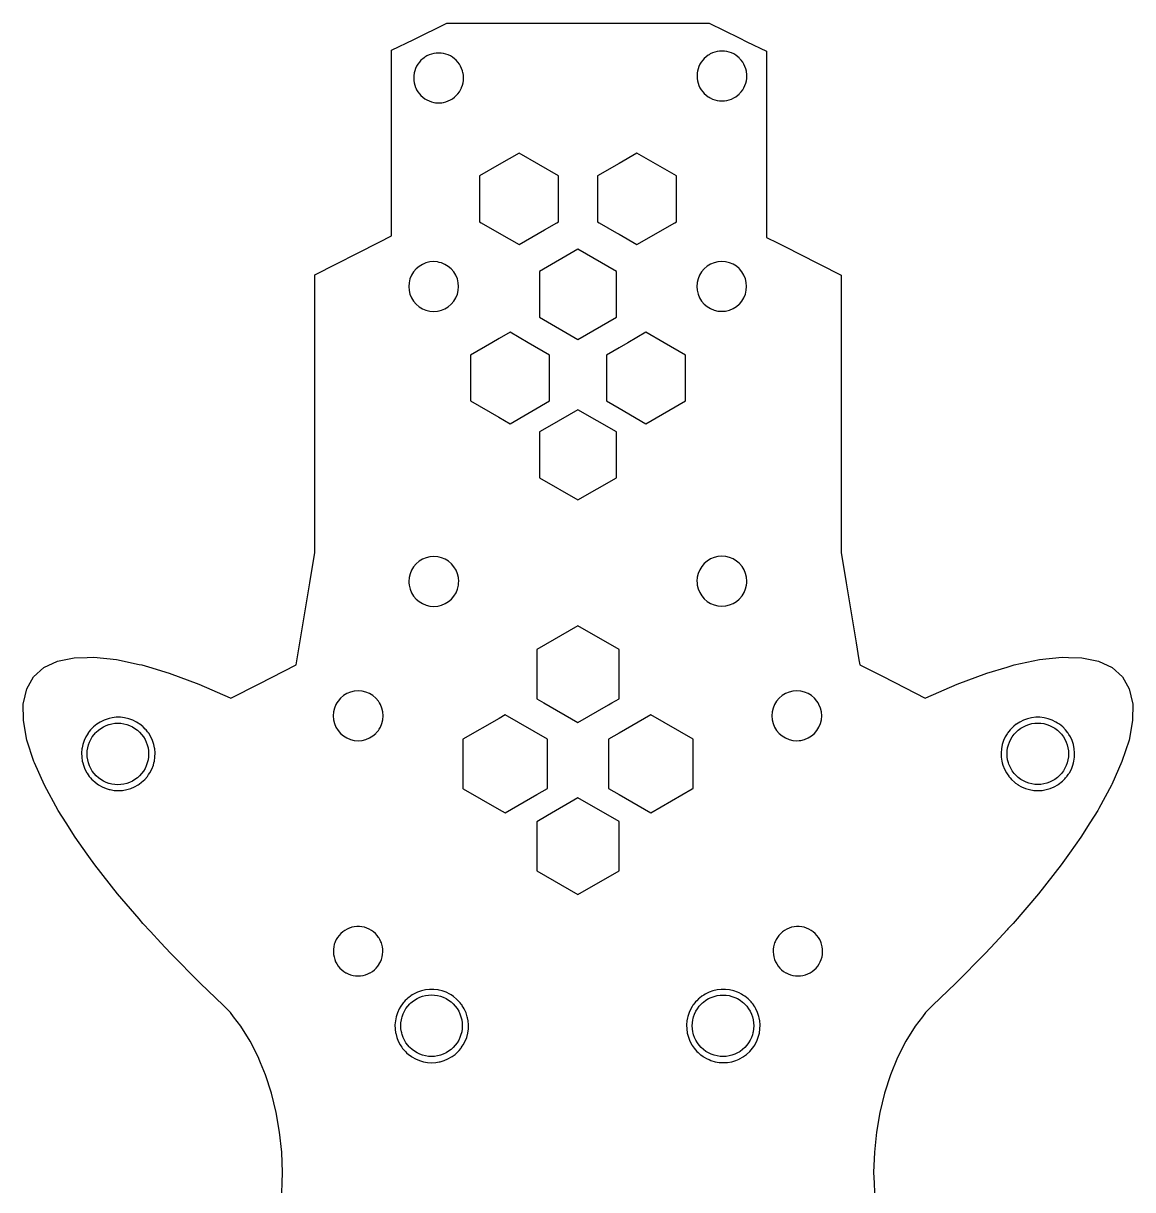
# Model space of a CAD drawing. Header units: millimetres. Extents: x 1 to 77, y 1 to 160.
# Drawn here: x 1 to 76.7, y 80.6 to 160.2 of the extents above; entities that cross this region are included whole.
import ezdxf

# ---------------------------------------------------------------- set-up
doc = ezdxf.new("R2010")
doc.units = ezdxf.units.MM

msp = doc.modelspace()

# ---------------------------------------------------------------- linework, layer by layer
msp.add_lwpolyline([(18.642, 80.414), (18.664, 81.075), (18.688, 81.796), (18.642, 83.18), (18.502, 84.548), (18.27, 85.892), (17.949, 87.195), (17.542, 88.447), (17.203, 89.268), (17.101, 89.513), (17.052, 89.635), (16.484, 90.746), (15.845, 91.772), (15.358, 92.41), (15.138, 92.702), (14.679, 93.197), (13.08, 94.707), (11.052, 96.753), (10.4, 97.459), (9.682, 98.236), (9.165, 98.794), (8.91, 99.094), (7.44, 100.809), (5.89, 102.778), (5.482, 103.35), (5.358, 103.525), (4.532, 104.684), (3.919, 105.651), (3.379, 106.506), (2.442, 108.228), (1.768, 109.747), (1.729, 109.834), (1.25, 111.307), (1.005, 112.634), (1, 113.803), (1.01, 113.844), (1.233, 114.8), (1.705, 115.619), (2.406, 116.247), (3.333, 116.684), (4.476, 116.921), (5.358, 116.946), (5.825, 116.958), (7.367, 116.794), (8.91, 116.469), (9.085, 116.432), (9.558, 116.291), (10.965, 115.874), (12.987, 115.124), (15.134, 114.192), (15.18, 114.169), (17.101, 115.15), (19.634, 116.443), (20.566, 122.035), (20.91, 124.109), (20.91, 143.065), (25.294, 145.276), (26.152, 145.71), (26.152, 158.382), (27.656, 159.118), (29.91, 160.219), (47.84, 160.219), (49.87, 159.227), (50.409, 158.963), (51.748, 158.309), (51.748, 145.609), (52.487, 145.237), (53.173, 144.891), (53.92, 144.514), (56.84, 143.04), (56.84, 124.109), (57.186, 122.035), (57.868, 117.939), (58.062, 116.772), (58.117, 116.443), (59.662, 115.655), (61.221, 114.858), (62.571, 114.169), (62.618, 114.192), (64.764, 115.124), (66.785, 115.874), (68.173, 116.286), (68.665, 116.432), (70.383, 116.794), (71.925, 116.958), (72.373, 116.946), (73.274, 116.921), (74.417, 116.684), (75.344, 116.247), (76.046, 115.619), (76.516, 114.8), (76.74, 113.844), (76.75, 113.803), (76.744, 112.634), (76.5, 111.307), (76.019, 109.834), (75.325, 108.266), (75.308, 108.228), (74.446, 106.644), (74.371, 106.506), (73.83, 105.651), (73.218, 104.684), (72.432, 103.581), (71.86, 102.778), (70.31, 100.809), (68.584, 98.794), (68.234, 98.414), (68.173, 98.349), (67.35, 97.459), (66.698, 96.753), (64.669, 94.707), (63.072, 93.197), (62.613, 92.702), (62.395, 92.415), (61.907, 91.772), (61.268, 90.746), (60.699, 89.635), (60.209, 88.447), (59.802, 87.195), (59.481, 85.892), (59.249, 84.548), (59.11, 83.18), (59.063, 81.796), (59.088, 81.075), (59.11, 80.414)])
msp.add_lwpolyline([(18.642, 80.414), (18.664, 81.075), (18.688, 81.796), (18.642, 83.18), (18.502, 84.548), (18.27, 85.892), (17.949, 87.195), (17.542, 88.447), (17.203, 89.268), (17.101, 89.513), (17.052, 89.635), (16.484, 90.746), (15.845, 91.772), (15.358, 92.41), (15.138, 92.702), (14.679, 93.197), (13.08, 94.707), (11.052, 96.753), (10.4, 97.459), (9.682, 98.236), (9.165, 98.794), (8.91, 99.094), (7.44, 100.809), (5.89, 102.778), (5.482, 103.35), (5.358, 103.525), (4.532, 104.684), (3.919, 105.651), (3.379, 106.506), (2.442, 108.228), (1.768, 109.747), (1.729, 109.834), (1.25, 111.307), (1.005, 112.634), (1, 113.803), (1.01, 113.844), (1.233, 114.8), (1.705, 115.619), (2.406, 116.247), (3.333, 116.684), (4.476, 116.921), (5.358, 116.946), (5.825, 116.958), (7.367, 116.794), (8.91, 116.469), (9.085, 116.432), (9.558, 116.291), (10.965, 115.874), (12.987, 115.124), (15.134, 114.192), (15.18, 114.169), (17.101, 115.15), (19.634, 116.443), (20.566, 122.035), (20.91, 124.109), (20.91, 143.065), (25.294, 145.276), (26.152, 145.71), (26.152, 158.382), (27.656, 159.118), (29.91, 160.219), (47.84, 160.219), (49.87, 159.227), (50.409, 158.963), (51.748, 158.309), (51.748, 145.609), (52.487, 145.237), (53.173, 144.891), (53.92, 144.514), (56.84, 143.04), (56.84, 124.109), (57.186, 122.035), (57.868, 117.939), (58.062, 116.772), (58.117, 116.443), (59.662, 115.655), (61.221, 114.858), (62.571, 114.169), (62.618, 114.192), (64.764, 115.124), (66.785, 115.874), (68.173, 116.286), (68.665, 116.432), (70.383, 116.794), (71.925, 116.958), (72.373, 116.946), (73.274, 116.921), (74.417, 116.684), (75.344, 116.247), (76.046, 115.619), (76.516, 114.8), (76.74, 113.844), (76.75, 113.803), (76.744, 112.634), (76.5, 111.307), (76.019, 109.834), (75.325, 108.266), (75.308, 108.228), (74.446, 106.644), (74.371, 106.506), (73.83, 105.651), (73.218, 104.684), (72.432, 103.581), (71.86, 102.778), (70.31, 100.809), (68.584, 98.794), (68.234, 98.414), (68.173, 98.349), (67.35, 97.459), (66.698, 96.753), (64.669, 94.707), (63.072, 93.197), (62.613, 92.702), (62.395, 92.415), (61.907, 91.772), (61.268, 90.746), (60.699, 89.635), (60.209, 88.447), (59.802, 87.195), (59.481, 85.892), (59.249, 84.548), (59.11, 83.18), (59.063, 81.796), (59.088, 81.075), (59.11, 80.414)])
for points in [[(29.524, 154.796), (29.571, 154.803), (29.69, 154.821), (29.852, 154.861), (30.01, 154.919), (30.161, 154.989), (30.304, 155.075), (30.438, 155.174), (30.562, 155.287), (30.674, 155.411), (30.774, 155.546), (30.86, 155.688), (30.926, 155.827), (30.931, 155.84), (30.986, 155.997), (31.028, 156.158), (31.053, 156.325), (31.061, 156.49), (31.053, 156.657), (31.028, 156.823), (31.021, 156.851), (30.986, 156.986), (30.931, 157.142), (30.86, 157.293), (30.774, 157.437), (30.674, 157.57), (30.562, 157.694), (30.438, 157.807), (30.304, 157.906), (30.161, 157.992), (30.01, 158.064), (29.852, 158.12), (29.69, 158.16), (29.524, 158.185), (29.389, 158.192), (29.358, 158.193), (29.191, 158.185), (29.026, 158.16), (28.864, 158.12), (28.707, 158.064), (28.556, 157.992), (28.412, 157.906), (28.365, 157.872), (28.277, 157.807), (28.153, 157.694), (28.042, 157.57), (27.943, 157.437), (27.857, 157.293), (27.785, 157.142), (27.729, 156.986), (27.694, 156.851), (27.688, 156.823), (27.664, 156.657), (27.656, 156.49), (27.664, 156.325), (27.688, 156.158), (27.729, 155.997), (27.785, 155.84), (27.791, 155.827), (27.857, 155.688), (27.943, 155.546), (28.042, 155.411), (28.153, 155.287), (28.277, 155.174), (28.412, 155.075), (28.556, 154.989), (28.707, 154.919), (28.864, 154.861), (29.026, 154.821), (29.144, 154.803), (29.191, 154.796), (29.358, 154.788)], [(29.524, 154.796), (29.571, 154.803), (29.69, 154.821), (29.852, 154.861), (30.01, 154.919), (30.161, 154.989), (30.304, 155.075), (30.438, 155.174), (30.562, 155.287), (30.674, 155.411), (30.774, 155.546), (30.86, 155.688), (30.926, 155.827), (30.931, 155.84), (30.986, 155.997), (31.028, 156.158), (31.053, 156.325), (31.061, 156.49), (31.053, 156.657), (31.028, 156.823), (31.021, 156.851), (30.986, 156.986), (30.931, 157.142), (30.86, 157.293), (30.774, 157.437), (30.674, 157.57), (30.562, 157.694), (30.438, 157.807), (30.304, 157.906), (30.161, 157.992), (30.01, 158.064), (29.852, 158.12), (29.69, 158.16), (29.524, 158.185), (29.389, 158.192), (29.358, 158.193), (29.191, 158.185), (29.026, 158.16), (28.864, 158.12), (28.707, 158.064), (28.556, 157.992), (28.412, 157.906), (28.365, 157.872), (28.277, 157.807), (28.153, 157.694), (28.042, 157.57), (27.943, 157.437), (27.857, 157.293), (27.785, 157.142), (27.729, 156.986), (27.694, 156.851), (27.688, 156.823), (27.664, 156.657), (27.656, 156.49), (27.664, 156.325), (27.688, 156.158), (27.729, 155.997), (27.785, 155.84), (27.791, 155.827), (27.857, 155.688), (27.943, 155.546), (28.042, 155.411), (28.153, 155.287), (28.277, 155.174), (28.412, 155.075), (28.556, 154.989), (28.707, 154.919), (28.864, 154.861), (29.026, 154.821), (29.144, 154.803), (29.191, 154.796), (29.358, 154.788)], [(50.399, 156.792), (50.391, 156.851), (50.376, 156.956), (50.334, 157.118), (50.278, 157.277), (50.207, 157.427), (50.121, 157.57), (50.021, 157.704), (49.908, 157.828), (49.87, 157.864), (49.784, 157.941), (49.651, 158.04), (49.507, 158.126), (49.357, 158.198), (49.199, 158.254), (49.037, 158.294), (48.872, 158.32), (48.706, 158.327), (48.539, 158.32), (48.373, 158.294), (48.211, 158.254), (48.053, 158.198), (47.903, 158.126), (47.822, 158.078), (47.759, 158.04), (47.625, 157.941), (47.501, 157.828), (47.389, 157.704), (47.29, 157.57), (47.203, 157.427), (47.132, 157.277), (47.076, 157.118), (47.035, 156.956), (47.02, 156.851), (47.011, 156.792), (47.003, 156.625), (47.011, 156.457), (47.035, 156.293), (47.076, 156.13), (47.132, 155.973), (47.203, 155.823), (47.29, 155.678), (47.389, 155.545), (47.501, 155.421), (47.625, 155.309), (47.759, 155.21), (47.822, 155.171), (47.903, 155.123), (48.053, 155.052), (48.211, 154.995), (48.373, 154.955), (48.539, 154.93), (48.706, 154.922), (48.872, 154.93), (49.037, 154.955), (49.199, 154.995), (49.357, 155.052), (49.507, 155.123), (49.651, 155.21), (49.784, 155.309), (49.87, 155.385), (49.908, 155.421), (50.021, 155.545), (50.121, 155.678), (50.207, 155.823), (50.278, 155.973), (50.334, 156.13), (50.376, 156.293), (50.399, 156.457), (50.409, 156.625)], [(50.399, 156.792), (50.391, 156.851), (50.376, 156.956), (50.334, 157.118), (50.278, 157.277), (50.207, 157.427), (50.121, 157.57), (50.021, 157.704), (49.908, 157.828), (49.87, 157.864), (49.784, 157.941), (49.651, 158.04), (49.507, 158.126), (49.357, 158.198), (49.199, 158.254), (49.037, 158.294), (48.872, 158.32), (48.706, 158.327), (48.539, 158.32), (48.373, 158.294), (48.211, 158.254), (48.053, 158.198), (47.903, 158.126), (47.822, 158.078), (47.759, 158.04), (47.625, 157.941), (47.501, 157.828), (47.389, 157.704), (47.29, 157.57), (47.203, 157.427), (47.132, 157.277), (47.076, 157.118), (47.035, 156.956), (47.02, 156.851), (47.011, 156.792), (47.003, 156.625), (47.011, 156.457), (47.035, 156.293), (47.076, 156.13), (47.132, 155.973), (47.203, 155.823), (47.29, 155.678), (47.389, 155.545), (47.501, 155.421), (47.625, 155.309), (47.759, 155.21), (47.822, 155.171), (47.903, 155.123), (48.053, 155.052), (48.211, 154.995), (48.373, 154.955), (48.539, 154.93), (48.706, 154.922), (48.872, 154.93), (49.037, 154.955), (49.199, 154.995), (49.357, 155.052), (49.507, 155.123), (49.651, 155.21), (49.784, 155.309), (49.87, 155.385), (49.908, 155.421), (50.021, 155.545), (50.121, 155.678), (50.207, 155.823), (50.278, 155.973), (50.334, 156.13), (50.376, 156.293), (50.399, 156.457), (50.409, 156.625)], [(34.847, 151.365), (33.486, 150.578), (32.143, 149.803), (32.143, 146.68), (32.263, 146.611), (33.486, 145.905), (34.847, 145.12), (36.591, 146.126), (37.431, 146.611), (37.551, 146.68), (37.551, 149.803)], [(34.847, 151.365), (33.486, 150.578), (32.143, 149.803), (32.143, 146.68), (32.263, 146.611), (33.486, 145.905), (34.847, 145.12), (36.591, 146.126), (37.431, 146.611), (37.551, 146.68), (37.551, 149.803)], [(42.902, 151.365), (41.678, 150.657), (40.199, 149.803), (40.199, 146.68), (40.319, 146.611), (41.503, 145.929), (41.678, 145.827), (42.902, 145.12), (45.488, 146.611), (45.607, 146.68), (45.607, 149.803)], [(42.902, 151.365), (41.678, 150.657), (40.199, 149.803), (40.199, 146.68), (40.319, 146.611), (41.503, 145.929), (41.678, 145.827), (42.902, 145.12), (45.488, 146.611), (45.607, 146.68), (45.607, 149.803)], [(36.248, 140.167), (38.874, 138.651), (41.503, 140.167), (41.503, 143.29), (38.874, 144.807), (36.248, 143.29)], [(36.248, 140.167), (38.874, 138.651), (41.503, 140.167), (41.503, 143.29), (38.874, 144.807), (36.248, 143.29)], [(29.544, 143.868), (29.389, 143.906), (29.285, 143.932), (29.019, 143.953), (28.753, 143.932), (28.492, 143.868), (28.247, 143.767), (28.02, 143.627), (27.816, 143.454), (27.643, 143.251), (27.504, 143.024), (27.402, 142.777), (27.339, 142.518), (27.339, 142.515), (27.318, 142.252), (27.339, 141.986), (27.402, 141.727), (27.504, 141.481), (27.643, 141.253), (27.816, 141.051), (28.02, 140.877), (28.247, 140.738), (28.492, 140.635), (28.753, 140.572), (29.019, 140.553), (29.285, 140.572), (29.389, 140.599), (29.544, 140.635), (29.79, 140.738), (30.018, 140.877), (30.22, 141.051), (30.394, 141.253), (30.535, 141.481), (30.636, 141.727), (30.698, 141.986), (30.719, 142.252), (30.698, 142.515), (30.698, 142.518), (30.636, 142.777), (30.535, 143.024), (30.394, 143.251), (30.22, 143.454), (30.018, 143.627), (29.79, 143.767)], [(29.544, 143.868), (29.389, 143.906), (29.285, 143.932), (29.019, 143.953), (28.753, 143.932), (28.492, 143.868), (28.247, 143.767), (28.02, 143.627), (27.816, 143.454), (27.643, 143.251), (27.504, 143.024), (27.402, 142.777), (27.339, 142.518), (27.339, 142.515), (27.318, 142.252), (27.339, 141.986), (27.402, 141.727), (27.504, 141.481), (27.643, 141.253), (27.816, 141.051), (28.02, 140.877), (28.247, 140.738), (28.492, 140.635), (28.753, 140.572), (29.019, 140.553), (29.285, 140.572), (29.389, 140.599), (29.544, 140.635), (29.79, 140.738), (30.018, 140.877), (30.22, 141.051), (30.394, 141.253), (30.535, 141.481), (30.636, 141.727), (30.698, 141.986), (30.719, 142.252), (30.698, 142.515), (30.698, 142.518), (30.636, 142.777), (30.535, 143.024), (30.394, 143.251), (30.22, 143.454), (30.018, 143.627), (29.79, 143.767)], [(50.368, 142.532), (50.307, 142.791), (50.205, 143.038), (50.065, 143.265), (49.892, 143.469), (49.87, 143.487), (49.691, 143.641), (49.462, 143.78), (49.217, 143.882), (48.956, 143.946), (48.69, 143.966), (48.424, 143.946), (48.165, 143.882), (47.919, 143.78), (47.691, 143.641), (47.489, 143.469), (47.315, 143.265), (47.174, 143.038), (47.073, 142.791), (47.011, 142.532), (47.009, 142.515), (46.99, 142.266), (47.011, 142), (47.073, 141.741), (47.174, 141.494), (47.315, 141.267), (47.489, 141.063), (47.691, 140.891), (47.919, 140.751), (48.165, 140.649), (48.424, 140.586), (48.69, 140.565), (48.956, 140.586), (49.217, 140.649), (49.462, 140.751), (49.691, 140.891), (49.87, 141.045), (49.892, 141.063), (50.065, 141.267), (50.205, 141.494), (50.307, 141.741), (50.368, 142), (50.389, 142.266)], [(50.368, 142.532), (50.307, 142.791), (50.205, 143.038), (50.065, 143.265), (49.892, 143.469), (49.87, 143.487), (49.691, 143.641), (49.462, 143.78), (49.217, 143.882), (48.956, 143.946), (48.69, 143.966), (48.424, 143.946), (48.165, 143.882), (47.919, 143.78), (47.691, 143.641), (47.489, 143.469), (47.315, 143.265), (47.174, 143.038), (47.073, 142.791), (47.011, 142.532), (47.009, 142.515), (46.99, 142.266), (47.011, 142), (47.073, 141.741), (47.174, 141.494), (47.315, 141.267), (47.489, 141.063), (47.691, 140.891), (47.919, 140.751), (48.165, 140.649), (48.424, 140.586), (48.69, 140.565), (48.956, 140.586), (49.217, 140.649), (49.462, 140.751), (49.691, 140.891), (49.87, 141.045), (49.892, 141.063), (50.065, 141.267), (50.205, 141.494), (50.307, 141.741), (50.368, 142), (50.389, 142.266)], [(36.94, 137.576), (35.479, 138.42), (34.235, 139.138), (33.486, 138.705), (32.99, 138.42), (31.53, 137.576), (31.53, 134.454), (33.464, 133.338), (34.235, 132.893), (36.94, 134.454)], [(36.94, 137.576), (35.479, 138.42), (34.235, 139.138), (33.486, 138.705), (32.99, 138.42), (31.53, 137.576), (31.53, 134.454), (33.464, 133.338), (34.235, 132.893), (36.94, 134.454)], [(46.22, 137.576), (44.759, 138.42), (43.515, 139.138), (42.271, 138.42), (41.678, 138.076), (40.811, 137.576), (40.811, 134.454), (41.678, 133.952), (43.515, 132.893), (46.22, 134.454)], [(46.22, 137.576), (44.759, 138.42), (43.515, 139.138), (42.271, 138.42), (41.678, 138.076), (40.811, 137.576), (40.811, 134.454), (41.678, 133.952), (43.515, 132.893), (46.22, 134.454)], [(41.503, 129.211), (41.503, 132.333), (38.874, 133.85), (36.94, 132.733), (36.248, 132.333), (36.248, 129.211), (38.874, 127.695)], [(41.503, 129.211), (41.503, 132.333), (38.874, 133.85), (36.94, 132.733), (36.248, 132.333), (36.248, 129.211), (38.874, 127.695)], [(29.556, 123.751), (29.389, 123.79), (29.296, 123.814), (29.03, 123.833), (28.764, 123.814), (28.503, 123.751), (28.257, 123.649), (28.029, 123.508), (27.825, 123.336), (27.653, 123.132), (27.513, 122.905), (27.411, 122.658), (27.348, 122.397), (27.327, 122.131), (27.335, 122.035), (27.348, 121.865), (27.411, 121.605), (27.513, 121.358), (27.653, 121.131), (27.825, 120.927), (28.029, 120.755), (28.257, 120.614), (28.503, 120.512), (28.764, 120.449), (29.03, 120.428), (29.296, 120.449), (29.389, 120.472), (29.556, 120.512), (29.803, 120.614), (30.032, 120.755), (30.234, 120.927), (30.406, 121.131), (30.547, 121.358), (30.649, 121.605), (30.711, 121.865), (30.725, 122.035), (30.732, 122.131), (30.711, 122.397), (30.649, 122.658), (30.547, 122.905), (30.406, 123.132), (30.234, 123.336), (30.032, 123.508), (29.803, 123.649)], [(29.556, 123.751), (29.389, 123.79), (29.296, 123.814), (29.03, 123.833), (28.764, 123.814), (28.503, 123.751), (28.257, 123.649), (28.029, 123.508), (27.825, 123.336), (27.653, 123.132), (27.513, 122.905), (27.411, 122.658), (27.348, 122.397), (27.327, 122.131), (27.335, 122.035), (27.348, 121.865), (27.411, 121.605), (27.513, 121.358), (27.653, 121.131), (27.825, 120.927), (28.029, 120.755), (28.257, 120.614), (28.503, 120.512), (28.764, 120.449), (29.03, 120.428), (29.296, 120.449), (29.389, 120.472), (29.556, 120.512), (29.803, 120.614), (30.032, 120.755), (30.234, 120.927), (30.406, 121.131), (30.547, 121.358), (30.649, 121.605), (30.711, 121.865), (30.725, 122.035), (30.732, 122.131), (30.711, 122.397), (30.649, 122.658), (30.547, 122.905), (30.406, 123.132), (30.234, 123.336), (30.032, 123.508), (29.803, 123.649)], [(50.38, 122.411), (50.318, 122.671), (50.214, 122.918), (50.076, 123.147), (49.902, 123.35), (49.87, 123.377), (49.699, 123.522), (49.471, 123.662), (49.225, 123.764), (48.965, 123.827), (48.698, 123.847), (48.432, 123.827), (48.172, 123.764), (47.925, 123.662), (47.698, 123.522), (47.495, 123.35), (47.32, 123.147), (47.183, 122.918), (47.079, 122.671), (47.017, 122.411), (46.997, 122.145), (47.005, 122.035), (47.017, 121.879), (47.079, 121.619), (47.183, 121.372), (47.32, 121.145), (47.495, 120.941), (47.698, 120.769), (47.925, 120.628), (48.172, 120.526), (48.432, 120.464), (48.698, 120.442), (48.965, 120.464), (49.225, 120.526), (49.471, 120.628), (49.699, 120.769), (49.87, 120.915), (49.902, 120.941), (50.076, 121.145), (50.214, 121.372), (50.318, 121.619), (50.38, 121.879), (50.392, 122.035), (50.4, 122.145)], [(50.38, 122.411), (50.318, 122.671), (50.214, 122.918), (50.076, 123.147), (49.902, 123.35), (49.87, 123.377), (49.699, 123.522), (49.471, 123.662), (49.225, 123.764), (48.965, 123.827), (48.698, 123.847), (48.432, 123.827), (48.172, 123.764), (47.925, 123.662), (47.698, 123.522), (47.495, 123.35), (47.32, 123.147), (47.183, 122.918), (47.079, 122.671), (47.017, 122.411), (46.997, 122.145), (47.005, 122.035), (47.017, 121.879), (47.079, 121.619), (47.183, 121.372), (47.32, 121.145), (47.495, 120.941), (47.698, 120.769), (47.925, 120.628), (48.172, 120.526), (48.432, 120.464), (48.698, 120.442), (48.965, 120.464), (49.225, 120.526), (49.471, 120.628), (49.699, 120.769), (49.87, 120.915), (49.902, 120.941), (50.076, 121.145), (50.214, 121.372), (50.318, 121.619), (50.38, 121.879), (50.392, 122.035), (50.4, 122.145)], [(41.693, 117.475), (41.678, 117.482), (38.874, 119.101), (36.056, 117.475), (36.056, 114.129), (36.552, 113.844), (38.874, 112.503), (40.951, 113.702), (41.196, 113.844), (41.678, 114.121), (41.693, 114.129)], [(41.693, 117.475), (41.678, 117.482), (38.874, 119.101), (36.056, 117.475), (36.056, 114.129), (36.552, 113.844), (38.874, 112.503), (40.951, 113.702), (41.196, 113.844), (41.678, 114.121), (41.693, 114.129)], [(25.382, 113.734), (25.315, 113.844), (25.294, 113.878), (25.243, 113.961), (25.069, 114.165), (24.865, 114.338), (24.638, 114.478), (24.393, 114.581), (24.132, 114.643), (23.865, 114.664), (23.599, 114.643), (23.338, 114.581), (23.093, 114.478), (22.864, 114.338), (22.662, 114.165), (22.488, 113.961), (22.417, 113.844), (22.349, 113.734), (22.246, 113.487), (22.184, 113.228), (22.163, 112.96), (22.184, 112.694), (22.246, 112.434), (22.349, 112.189), (22.488, 111.96), (22.662, 111.757), (22.864, 111.584), (23.093, 111.445), (23.338, 111.341), (23.599, 111.279), (23.865, 111.259), (24.132, 111.279), (24.393, 111.341), (24.638, 111.445), (24.865, 111.584), (25.069, 111.757), (25.101, 111.796), (25.243, 111.96), (25.294, 112.044), (25.382, 112.189), (25.485, 112.434), (25.548, 112.694), (25.568, 112.96), (25.548, 113.228), (25.485, 113.487)], [(25.382, 113.734), (25.315, 113.844), (25.294, 113.878), (25.243, 113.961), (25.069, 114.165), (24.865, 114.338), (24.638, 114.478), (24.393, 114.581), (24.132, 114.643), (23.865, 114.664), (23.599, 114.643), (23.338, 114.581), (23.093, 114.478), (22.864, 114.338), (22.662, 114.165), (22.488, 113.961), (22.417, 113.844), (22.349, 113.734), (22.246, 113.487), (22.184, 113.228), (22.163, 112.96), (22.184, 112.694), (22.246, 112.434), (22.349, 112.189), (22.488, 111.96), (22.662, 111.757), (22.864, 111.584), (23.093, 111.445), (23.338, 111.341), (23.599, 111.279), (23.865, 111.259), (24.132, 111.279), (24.393, 111.341), (24.638, 111.445), (24.865, 111.584), (25.069, 111.757), (25.101, 111.796), (25.243, 111.96), (25.294, 112.044), (25.382, 112.189), (25.485, 112.434), (25.548, 112.694), (25.568, 112.96), (25.548, 113.228), (25.485, 113.487)], [(53.287, 114.581), (53.041, 114.478), (52.813, 114.338), (52.609, 114.165), (52.437, 113.961), (52.364, 113.844), (52.297, 113.734), (52.194, 113.487), (52.132, 113.228), (52.111, 112.96), (52.132, 112.694), (52.194, 112.434), (52.297, 112.189), (52.437, 111.96), (52.609, 111.757), (52.813, 111.584), (53.041, 111.445), (53.287, 111.341), (53.548, 111.279), (53.814, 111.259), (53.966, 111.271), (54.08, 111.279), (54.34, 111.341), (54.587, 111.445), (54.816, 111.584), (55.018, 111.757), (55.19, 111.96), (55.331, 112.189), (55.433, 112.434), (55.496, 112.694), (55.516, 112.96), (55.496, 113.228), (55.433, 113.487), (55.331, 113.734), (55.263, 113.844), (55.19, 113.961), (55.018, 114.165), (54.816, 114.338), (54.587, 114.478), (54.34, 114.581), (54.08, 114.643), (53.814, 114.664), (53.548, 114.643)], [(53.287, 114.581), (53.041, 114.478), (52.813, 114.338), (52.609, 114.165), (52.437, 113.961), (52.364, 113.844), (52.297, 113.734), (52.194, 113.487), (52.132, 113.228), (52.111, 112.96), (52.132, 112.694), (52.194, 112.434), (52.297, 112.189), (52.437, 111.96), (52.609, 111.757), (52.813, 111.584), (53.041, 111.445), (53.287, 111.341), (53.548, 111.279), (53.814, 111.259), (53.966, 111.271), (54.08, 111.279), (54.34, 111.341), (54.587, 111.445), (54.816, 111.584), (55.018, 111.757), (55.19, 111.96), (55.331, 112.189), (55.433, 112.434), (55.496, 112.694), (55.516, 112.96), (55.496, 113.228), (55.433, 113.487), (55.331, 113.734), (55.263, 113.844), (55.19, 113.961), (55.018, 114.165), (54.816, 114.338), (54.587, 114.478), (54.34, 114.581), (54.08, 114.643), (53.814, 114.664), (53.548, 114.643)], [(5.005, 110.713), (4.98, 110.429), (4.988, 110.143), (5.028, 109.86), (5.059, 109.747), (5.101, 109.583), (5.206, 109.317), (5.34, 109.065), (5.358, 109.039), (5.503, 108.828), (5.593, 108.723), (5.69, 108.613), (5.745, 108.562), (5.901, 108.42), (5.928, 108.401), (6.127, 108.256), (6.134, 108.252), (6.383, 108.11), (6.648, 108), (6.863, 107.936), (6.922, 107.92), (7.204, 107.87), (7.49, 107.855), (7.778, 107.87), (8.059, 107.92), (8.334, 108), (8.598, 108.11), (8.848, 108.252), (8.855, 108.256), (8.91, 108.296), (9.08, 108.42), (9.291, 108.613), (9.48, 108.828), (9.558, 108.943), (9.641, 109.065), (9.774, 109.317), (9.879, 109.583), (9.922, 109.747), (9.952, 109.86), (9.992, 110.143), (10, 110.429), (9.976, 110.713), (9.965, 110.771), (9.919, 110.993), (9.83, 111.264), (9.711, 111.525), (9.564, 111.77), (9.558, 111.775), (9.543, 111.796), (9.485, 111.87), (9.389, 111.996), (9.328, 112.057), (9.187, 112.2), (9.152, 112.23), (8.966, 112.382), (8.954, 112.389), (8.91, 112.418), (8.848, 112.456), (8.724, 112.536), (8.468, 112.661), (8.198, 112.758), (7.92, 112.823), (7.634, 112.856), (7.346, 112.856), (7.062, 112.823), (6.863, 112.776), (6.783, 112.758), (6.513, 112.661), (6.256, 112.536), (6.132, 112.456), (6.015, 112.382), (5.793, 112.2), (5.665, 112.069), (5.593, 111.996), (5.505, 111.882), (5.438, 111.796), (5.418, 111.77), (5.358, 111.671), (5.27, 111.525), (5.151, 111.264), (5.062, 110.993), (5.017, 110.771)], [(5.005, 110.713), (4.98, 110.429), (4.988, 110.143), (5.028, 109.86), (5.059, 109.747), (5.101, 109.583), (5.206, 109.317), (5.34, 109.065), (5.358, 109.039), (5.503, 108.828), (5.593, 108.723), (5.69, 108.613), (5.745, 108.562), (5.901, 108.42), (5.928, 108.401), (6.127, 108.256), (6.134, 108.252), (6.383, 108.11), (6.648, 108), (6.863, 107.936), (6.922, 107.92), (7.204, 107.87), (7.49, 107.855), (7.778, 107.87), (8.059, 107.92), (8.334, 108), (8.598, 108.11), (8.848, 108.252), (8.855, 108.256), (8.91, 108.296), (9.08, 108.42), (9.291, 108.613), (9.48, 108.828), (9.558, 108.943), (9.641, 109.065), (9.774, 109.317), (9.879, 109.583), (9.922, 109.747), (9.952, 109.86), (9.992, 110.143), (10, 110.429), (9.976, 110.713), (9.965, 110.771), (9.919, 110.993), (9.83, 111.264), (9.711, 111.525), (9.564, 111.77), (9.558, 111.775), (9.543, 111.796), (9.485, 111.87), (9.389, 111.996), (9.328, 112.057), (9.187, 112.2), (9.152, 112.23), (8.966, 112.382), (8.954, 112.389), (8.91, 112.418), (8.848, 112.456), (8.724, 112.536), (8.468, 112.661), (8.198, 112.758), (7.92, 112.823), (7.634, 112.856), (7.346, 112.856), (7.062, 112.823), (6.863, 112.776), (6.783, 112.758), (6.513, 112.661), (6.256, 112.536), (6.132, 112.456), (6.015, 112.382), (5.793, 112.2), (5.665, 112.069), (5.593, 111.996), (5.505, 111.882), (5.438, 111.796), (5.418, 111.77), (5.358, 111.671), (5.27, 111.525), (5.151, 111.264), (5.062, 110.993), (5.017, 110.771)], [(9.548, 110.563), (9.558, 110.356), (9.548, 110.151), (9.518, 109.947), (9.468, 109.747), (9.398, 109.553), (9.31, 109.367), (9.204, 109.189), (9.081, 109.025), (8.943, 108.872), (8.91, 108.842), (8.791, 108.734), (8.625, 108.61), (8.447, 108.504), (8.261, 108.416), (8.068, 108.347), (7.869, 108.296), (7.665, 108.267), (7.458, 108.256), (7.253, 108.267), (7.049, 108.296), (6.863, 108.343), (6.849, 108.347), (6.655, 108.416), (6.468, 108.504), (6.291, 108.61), (6.125, 108.734), (5.972, 108.872), (5.835, 109.025), (5.712, 109.189), (5.606, 109.367), (5.518, 109.553), (5.449, 109.747), (5.399, 109.947), (5.367, 110.151), (5.358, 110.356), (5.367, 110.563), (5.399, 110.767), (5.449, 110.967), (5.518, 111.161), (5.606, 111.347), (5.712, 111.523), (5.835, 111.689), (5.931, 111.796), (5.972, 111.842), (6.125, 111.979), (6.291, 112.102), (6.468, 112.208), (6.655, 112.296), (6.849, 112.367), (6.863, 112.369), (7.049, 112.416), (7.253, 112.447), (7.458, 112.456), (7.665, 112.447), (7.869, 112.416), (8.068, 112.367), (8.261, 112.296), (8.447, 112.208), (8.625, 112.102), (8.791, 111.979), (8.91, 111.87), (8.943, 111.842), (9.081, 111.689), (9.204, 111.523), (9.31, 111.347), (9.398, 111.161), (9.468, 110.967), (9.518, 110.767)], [(9.548, 110.563), (9.558, 110.356), (9.548, 110.151), (9.518, 109.947), (9.468, 109.747), (9.398, 109.553), (9.31, 109.367), (9.204, 109.189), (9.081, 109.025), (8.943, 108.872), (8.91, 108.842), (8.791, 108.734), (8.625, 108.61), (8.447, 108.504), (8.261, 108.416), (8.068, 108.347), (7.869, 108.296), (7.665, 108.267), (7.458, 108.256), (7.253, 108.267), (7.049, 108.296), (6.863, 108.343), (6.849, 108.347), (6.655, 108.416), (6.468, 108.504), (6.291, 108.61), (6.125, 108.734), (5.972, 108.872), (5.835, 109.025), (5.712, 109.189), (5.606, 109.367), (5.518, 109.553), (5.449, 109.747), (5.399, 109.947), (5.367, 110.151), (5.358, 110.356), (5.367, 110.563), (5.399, 110.767), (5.449, 110.967), (5.518, 111.161), (5.606, 111.347), (5.712, 111.523), (5.835, 111.689), (5.931, 111.796), (5.972, 111.842), (6.125, 111.979), (6.291, 112.102), (6.468, 112.208), (6.655, 112.296), (6.849, 112.367), (6.863, 112.369), (7.049, 112.416), (7.253, 112.447), (7.458, 112.456), (7.665, 112.447), (7.869, 112.416), (8.068, 112.367), (8.261, 112.296), (8.447, 112.208), (8.625, 112.102), (8.791, 111.979), (8.91, 111.87), (8.943, 111.842), (9.081, 111.689), (9.204, 111.523), (9.31, 111.347), (9.398, 111.161), (9.468, 110.967), (9.518, 110.767)], [(33.486, 112.786), (31.003, 111.354), (31.003, 108.008), (31.04, 107.986), (33.486, 106.574), (33.901, 106.335), (36.056, 107.579), (36.799, 108.008), (36.799, 111.354), (33.901, 113.025)], [(33.486, 112.786), (31.003, 111.354), (31.003, 108.008), (31.04, 107.986), (33.486, 106.574), (33.901, 106.335), (36.056, 107.579), (36.799, 108.008), (36.799, 111.354), (33.901, 113.025)], [(46.747, 108.256), (46.747, 111.354), (43.849, 113.025), (41.678, 111.773), (40.951, 111.354), (40.951, 108.008), (41.678, 107.588), (43.849, 106.335), (46.678, 107.968), (46.743, 108.005), (46.747, 108.008)], [(46.747, 108.256), (46.747, 111.354), (43.849, 113.025), (41.678, 111.773), (40.951, 111.354), (40.951, 108.008), (41.678, 107.588), (43.849, 106.335), (46.678, 107.968), (46.743, 108.005), (46.747, 108.008)], [(67.888, 109.584), (67.992, 109.319), (68.126, 109.065), (68.173, 108.997), (68.289, 108.829), (68.302, 108.813), (68.38, 108.723), (68.475, 108.613), (68.687, 108.42), (68.757, 108.369), (68.901, 108.266), (68.918, 108.252), (69.168, 108.111), (69.432, 108.001), (69.708, 107.921), (69.99, 107.871), (70.276, 107.855), (70.35, 107.859), (70.563, 107.871), (70.845, 107.921), (71.121, 108.001), (71.384, 108.111), (71.635, 108.252), (71.652, 108.266), (71.752, 108.337), (71.866, 108.42), (71.953, 108.5), (72.077, 108.613), (72.124, 108.667), (72.173, 108.723), (72.265, 108.829), (72.282, 108.854), (72.373, 108.987), (72.398, 109.023), (72.427, 109.065), (72.561, 109.319), (72.664, 109.584), (72.707, 109.747), (72.737, 109.86), (72.778, 110.144), (72.786, 110.429), (72.762, 110.713), (72.705, 110.994), (72.616, 111.265), (72.497, 111.526), (72.398, 111.69), (72.373, 111.731), (72.348, 111.77), (72.329, 111.796), (72.173, 111.996), (71.974, 112.201), (71.752, 112.382), (71.622, 112.466), (71.511, 112.536), (71.254, 112.663), (70.984, 112.758), (70.704, 112.824), (70.42, 112.856), (70.132, 112.856), (69.848, 112.824), (69.569, 112.758), (69.299, 112.663), (69.041, 112.536), (68.93, 112.466), (68.819, 112.396), (68.8, 112.382), (68.631, 112.244), (68.578, 112.201), (68.451, 112.07), (68.38, 111.996), (68.287, 111.879), (68.276, 111.865), (68.223, 111.796), (68.203, 111.77), (68.173, 111.72), (68.054, 111.526), (67.936, 111.265), (67.848, 110.994), (67.791, 110.713), (67.766, 110.429), (67.775, 110.144), (67.814, 109.86), (67.845, 109.747)], [(67.888, 109.584), (67.992, 109.319), (68.126, 109.065), (68.173, 108.997), (68.289, 108.829), (68.302, 108.813), (68.38, 108.723), (68.475, 108.613), (68.687, 108.42), (68.757, 108.369), (68.901, 108.266), (68.918, 108.252), (69.168, 108.111), (69.432, 108.001), (69.708, 107.921), (69.99, 107.871), (70.276, 107.855), (70.35, 107.859), (70.563, 107.871), (70.845, 107.921), (71.121, 108.001), (71.384, 108.111), (71.635, 108.252), (71.652, 108.266), (71.752, 108.337), (71.866, 108.42), (71.953, 108.5), (72.077, 108.613), (72.124, 108.667), (72.173, 108.723), (72.265, 108.829), (72.282, 108.854), (72.373, 108.987), (72.398, 109.023), (72.427, 109.065), (72.561, 109.319), (72.664, 109.584), (72.707, 109.747), (72.737, 109.86), (72.778, 110.144), (72.786, 110.429), (72.762, 110.713), (72.705, 110.994), (72.616, 111.265), (72.497, 111.526), (72.398, 111.69), (72.373, 111.731), (72.348, 111.77), (72.329, 111.796), (72.173, 111.996), (71.974, 112.201), (71.752, 112.382), (71.622, 112.466), (71.511, 112.536), (71.254, 112.663), (70.984, 112.758), (70.704, 112.824), (70.42, 112.856), (70.132, 112.856), (69.848, 112.824), (69.569, 112.758), (69.299, 112.663), (69.041, 112.536), (68.93, 112.466), (68.819, 112.396), (68.8, 112.382), (68.631, 112.244), (68.578, 112.201), (68.451, 112.07), (68.38, 111.996), (68.287, 111.879), (68.276, 111.865), (68.223, 111.796), (68.203, 111.77), (68.173, 111.72), (68.054, 111.526), (67.936, 111.265), (67.848, 110.994), (67.791, 110.713), (67.766, 110.429), (67.775, 110.144), (67.814, 109.86), (67.845, 109.747)], [(71.759, 111.85), (71.808, 111.796), (71.896, 111.697), (72.019, 111.533), (72.125, 111.355), (72.213, 111.169), (72.284, 110.975), (72.333, 110.775), (72.364, 110.571), (72.373, 110.366), (72.364, 110.159), (72.333, 109.957), (72.284, 109.757), (72.28, 109.747), (72.213, 109.562), (72.125, 109.375), (72.019, 109.2), (71.896, 109.033), (71.759, 108.88), (71.606, 108.742), (71.44, 108.62), (71.262, 108.514), (71.077, 108.425), (70.884, 108.356), (70.682, 108.307), (70.478, 108.275), (70.35, 108.27), (70.273, 108.266), (70.066, 108.275), (69.862, 108.307), (69.664, 108.356), (69.47, 108.425), (69.284, 108.514), (69.106, 108.62), (68.94, 108.742), (68.788, 108.88), (68.65, 109.033), (68.527, 109.2), (68.421, 109.375), (68.333, 109.562), (68.302, 109.649), (68.267, 109.747), (68.264, 109.757), (68.213, 109.957), (68.182, 110.159), (68.173, 110.366), (68.182, 110.571), (68.213, 110.775), (68.264, 110.975), (68.333, 111.169), (68.421, 111.355), (68.527, 111.533), (68.65, 111.697), (68.738, 111.796), (68.788, 111.85), (68.94, 111.989), (69.106, 112.112), (69.284, 112.218), (69.47, 112.306), (69.664, 112.375), (69.862, 112.426), (70.066, 112.455), (70.273, 112.466), (70.35, 112.462), (70.478, 112.455), (70.682, 112.426), (70.884, 112.375), (71.077, 112.306), (71.262, 112.218), (71.44, 112.112), (71.606, 111.989)], [(71.759, 111.85), (71.808, 111.796), (71.896, 111.697), (72.019, 111.533), (72.125, 111.355), (72.213, 111.169), (72.284, 110.975), (72.333, 110.775), (72.364, 110.571), (72.373, 110.366), (72.364, 110.159), (72.333, 109.957), (72.284, 109.757), (72.28, 109.747), (72.213, 109.562), (72.125, 109.375), (72.019, 109.2), (71.896, 109.033), (71.759, 108.88), (71.606, 108.742), (71.44, 108.62), (71.262, 108.514), (71.077, 108.425), (70.884, 108.356), (70.682, 108.307), (70.478, 108.275), (70.35, 108.27), (70.273, 108.266), (70.066, 108.275), (69.862, 108.307), (69.664, 108.356), (69.47, 108.425), (69.284, 108.514), (69.106, 108.62), (68.94, 108.742), (68.788, 108.88), (68.65, 109.033), (68.527, 109.2), (68.421, 109.375), (68.333, 109.562), (68.302, 109.649), (68.267, 109.747), (68.264, 109.757), (68.213, 109.957), (68.182, 110.159), (68.173, 110.366), (68.182, 110.571), (68.213, 110.775), (68.264, 110.975), (68.333, 111.169), (68.421, 111.355), (68.527, 111.533), (68.65, 111.697), (68.738, 111.796), (68.788, 111.85), (68.94, 111.989), (69.106, 112.112), (69.284, 112.218), (69.47, 112.306), (69.664, 112.375), (69.862, 112.426), (70.066, 112.455), (70.273, 112.466), (70.35, 112.462), (70.478, 112.455), (70.682, 112.426), (70.884, 112.375), (71.077, 112.306), (71.262, 112.218), (71.44, 112.112), (71.606, 111.989)], [(41.693, 105.734), (41.678, 105.742), (38.874, 107.361), (36.799, 106.163), (36.056, 105.734), (36.056, 102.389), (38.874, 100.764), (41.678, 102.381), (41.693, 102.389)], [(41.693, 105.734), (41.678, 105.742), (38.874, 107.361), (36.799, 106.163), (36.056, 105.734), (36.056, 102.389), (38.874, 100.764), (41.678, 102.381), (41.693, 102.389)], [(25.349, 97.686), (25.294, 97.777), (25.259, 97.835), (25.155, 97.974), (25.038, 98.103), (24.907, 98.217), (24.765, 98.317), (24.615, 98.403), (24.455, 98.472), (24.289, 98.526), (24.118, 98.561), (23.946, 98.579), (23.773, 98.579), (23.599, 98.561), (23.429, 98.526), (23.263, 98.472), (23.246, 98.465), (23.104, 98.403), (22.953, 98.317), (22.811, 98.217), (22.68, 98.103), (22.563, 97.974), (22.458, 97.835), (22.368, 97.686), (22.295, 97.529), (22.27, 97.459), (22.237, 97.364), (22.197, 97.196), (22.175, 97.023), (22.171, 96.85), (22.184, 96.676), (22.215, 96.506), (22.264, 96.339), (22.328, 96.177), (22.411, 96.023), (22.507, 95.88), (22.621, 95.746), (22.745, 95.625), (22.88, 95.516), (23.027, 95.423), (23.05, 95.411), (23.183, 95.345), (23.345, 95.285), (23.513, 95.24), (23.684, 95.213), (23.859, 95.205), (24.032, 95.213), (24.204, 95.24), (24.372, 95.285), (24.535, 95.345), (24.666, 95.411), (24.69, 95.423), (24.836, 95.516), (24.973, 95.625), (25.098, 95.746), (25.208, 95.88), (25.294, 96.005), (25.306, 96.023), (25.388, 96.177), (25.452, 96.339), (25.502, 96.506), (25.534, 96.676), (25.546, 96.85), (25.542, 97.023), (25.52, 97.196), (25.48, 97.364), (25.447, 97.459), (25.423, 97.529)], [(25.349, 97.686), (25.294, 97.777), (25.259, 97.835), (25.155, 97.974), (25.038, 98.103), (24.907, 98.217), (24.765, 98.317), (24.615, 98.403), (24.455, 98.472), (24.289, 98.526), (24.118, 98.561), (23.946, 98.579), (23.773, 98.579), (23.599, 98.561), (23.429, 98.526), (23.263, 98.472), (23.246, 98.465), (23.104, 98.403), (22.953, 98.317), (22.811, 98.217), (22.68, 98.103), (22.563, 97.974), (22.458, 97.835), (22.368, 97.686), (22.295, 97.529), (22.27, 97.459), (22.237, 97.364), (22.197, 97.196), (22.175, 97.023), (22.171, 96.85), (22.184, 96.676), (22.215, 96.506), (22.264, 96.339), (22.328, 96.177), (22.411, 96.023), (22.507, 95.88), (22.621, 95.746), (22.745, 95.625), (22.88, 95.516), (23.027, 95.423), (23.05, 95.411), (23.183, 95.345), (23.345, 95.285), (23.513, 95.24), (23.684, 95.213), (23.859, 95.205), (24.032, 95.213), (24.204, 95.24), (24.372, 95.285), (24.535, 95.345), (24.666, 95.411), (24.69, 95.423), (24.836, 95.516), (24.973, 95.625), (25.098, 95.746), (25.208, 95.88), (25.294, 96.005), (25.306, 96.023), (25.388, 96.177), (25.452, 96.339), (25.502, 96.506), (25.534, 96.676), (25.546, 96.85), (25.542, 97.023), (25.52, 97.196), (25.48, 97.364), (25.447, 97.459), (25.423, 97.529)], [(55.383, 97.686), (55.292, 97.835), (55.189, 97.974), (55.07, 98.103), (54.939, 98.217), (54.798, 98.317), (54.647, 98.403), (54.488, 98.472), (54.322, 98.526), (54.151, 98.561), (53.979, 98.579), (53.806, 98.579), (53.632, 98.561), (53.462, 98.526), (53.297, 98.472), (53.137, 98.403), (52.985, 98.317), (52.844, 98.217), (52.714, 98.103), (52.596, 97.974), (52.491, 97.835), (52.403, 97.686), (52.328, 97.529), (52.303, 97.459), (52.27, 97.364), (52.231, 97.196), (52.208, 97.023), (52.204, 96.85), (52.218, 96.676), (52.248, 96.506), (52.298, 96.339), (52.363, 96.177), (52.445, 96.023), (52.542, 95.88), (52.653, 95.746), (52.777, 95.625), (52.914, 95.516), (53.061, 95.423), (53.085, 95.411), (53.216, 95.345), (53.38, 95.285), (53.547, 95.24), (53.718, 95.213), (53.892, 95.205), (53.966, 95.209), (54.066, 95.213), (54.238, 95.24), (54.407, 95.285), (54.568, 95.345), (54.725, 95.423), (54.871, 95.516), (55.007, 95.625), (55.131, 95.746), (55.243, 95.88), (55.341, 96.023), (55.421, 96.177), (55.487, 96.339), (55.536, 96.506), (55.567, 96.676), (55.581, 96.85), (55.576, 97.023), (55.553, 97.196), (55.513, 97.364), (55.48, 97.459), (55.456, 97.529)], [(55.383, 97.686), (55.292, 97.835), (55.189, 97.974), (55.07, 98.103), (54.939, 98.217), (54.798, 98.317), (54.647, 98.403), (54.488, 98.472), (54.322, 98.526), (54.151, 98.561), (53.979, 98.579), (53.806, 98.579), (53.632, 98.561), (53.462, 98.526), (53.297, 98.472), (53.137, 98.403), (52.985, 98.317), (52.844, 98.217), (52.714, 98.103), (52.596, 97.974), (52.491, 97.835), (52.403, 97.686), (52.328, 97.529), (52.303, 97.459), (52.27, 97.364), (52.231, 97.196), (52.208, 97.023), (52.204, 96.85), (52.218, 96.676), (52.248, 96.506), (52.298, 96.339), (52.363, 96.177), (52.445, 96.023), (52.542, 95.88), (52.653, 95.746), (52.777, 95.625), (52.914, 95.516), (53.061, 95.423), (53.085, 95.411), (53.216, 95.345), (53.38, 95.285), (53.547, 95.24), (53.718, 95.213), (53.892, 95.205), (53.966, 95.209), (54.066, 95.213), (54.238, 95.24), (54.407, 95.285), (54.568, 95.345), (54.725, 95.423), (54.871, 95.516), (55.007, 95.625), (55.131, 95.746), (55.243, 95.88), (55.341, 96.023), (55.421, 96.177), (55.487, 96.339), (55.536, 96.506), (55.567, 96.676), (55.581, 96.85), (55.576, 97.023), (55.553, 97.196), (55.513, 97.364), (55.48, 97.459), (55.456, 97.529)], [(26.427, 91.291), (26.501, 91.014), (26.604, 90.748), (26.738, 90.496), (26.775, 90.442), (26.84, 90.348), (26.901, 90.259), (27.087, 90.044), (27.175, 89.962), (27.299, 89.851), (27.342, 89.819), (27.496, 89.707), (27.531, 89.683), (27.78, 89.541), (28.044, 89.431), (28.319, 89.349), (28.602, 89.301), (28.888, 89.285), (29.174, 89.301), (29.389, 89.338), (29.457, 89.349), (29.732, 89.431), (29.996, 89.541), (30.247, 89.683), (30.281, 89.707), (30.478, 89.851), (30.689, 90.044), (30.759, 90.124), (30.876, 90.259), (30.898, 90.292), (30.908, 90.305), (30.976, 90.403), (31.038, 90.496), (31.04, 90.498), (31.173, 90.748), (31.276, 91.014), (31.349, 91.291), (31.353, 91.316), (31.39, 91.573), (31.399, 91.859), (31.374, 92.144), (31.334, 92.34), (31.317, 92.423), (31.228, 92.695), (31.109, 92.956), (31.04, 93.068), (30.976, 93.176), (30.96, 93.2), (30.896, 93.284), (30.835, 93.363), (30.785, 93.427), (30.586, 93.631), (30.364, 93.811), (30.215, 93.908), (30.123, 93.967), (29.866, 94.093), (29.596, 94.189), (29.389, 94.236), (29.316, 94.254), (29.031, 94.286), (28.744, 94.286), (28.461, 94.254), (28.181, 94.189), (27.911, 94.093), (27.653, 93.967), (27.561, 93.908), (27.455, 93.839), (27.412, 93.811), (27.342, 93.755), (27.263, 93.69), (27.19, 93.631), (27.084, 93.522), (26.992, 93.427), (26.942, 93.363), (26.84, 93.231), (26.815, 93.2), (26.775, 93.133), (26.668, 92.956), (26.548, 92.695), (26.461, 92.423), (26.403, 92.144), (26.378, 91.859), (26.387, 91.573), (26.424, 91.316)], [(26.427, 91.291), (26.501, 91.014), (26.604, 90.748), (26.738, 90.496), (26.775, 90.442), (26.84, 90.348), (26.901, 90.259), (27.087, 90.044), (27.175, 89.962), (27.299, 89.851), (27.342, 89.819), (27.496, 89.707), (27.531, 89.683), (27.78, 89.541), (28.044, 89.431), (28.319, 89.349), (28.602, 89.301), (28.888, 89.285), (29.174, 89.301), (29.389, 89.338), (29.457, 89.349), (29.732, 89.431), (29.996, 89.541), (30.247, 89.683), (30.281, 89.707), (30.478, 89.851), (30.689, 90.044), (30.759, 90.124), (30.876, 90.259), (30.898, 90.292), (30.908, 90.305), (30.976, 90.403), (31.038, 90.496), (31.04, 90.498), (31.173, 90.748), (31.276, 91.014), (31.349, 91.291), (31.353, 91.316), (31.39, 91.573), (31.399, 91.859), (31.374, 92.144), (31.334, 92.34), (31.317, 92.423), (31.228, 92.695), (31.109, 92.956), (31.04, 93.068), (30.976, 93.176), (30.96, 93.2), (30.896, 93.284), (30.835, 93.363), (30.785, 93.427), (30.586, 93.631), (30.364, 93.811), (30.215, 93.908), (30.123, 93.967), (29.866, 94.093), (29.596, 94.189), (29.389, 94.236), (29.316, 94.254), (29.031, 94.286), (28.744, 94.286), (28.461, 94.254), (28.181, 94.189), (27.911, 94.093), (27.653, 93.967), (27.561, 93.908), (27.455, 93.839), (27.412, 93.811), (27.342, 93.755), (27.263, 93.69), (27.19, 93.631), (27.084, 93.522), (26.992, 93.427), (26.942, 93.363), (26.84, 93.231), (26.815, 93.2), (26.775, 93.133), (26.668, 92.956), (26.548, 92.695), (26.461, 92.423), (26.403, 92.144), (26.378, 91.859), (26.387, 91.573), (26.424, 91.316)], [(46.313, 92.149), (46.29, 91.864), (46.296, 91.579), (46.335, 91.316), (46.338, 91.296), (46.411, 91.019), (46.515, 90.753), (46.648, 90.5), (46.678, 90.457), (46.743, 90.362), (46.81, 90.266), (46.998, 90.049), (47.071, 89.983), (47.209, 89.855), (47.265, 89.815), (47.418, 89.703), (47.441, 89.687), (47.691, 89.548), (47.822, 89.493), (47.954, 89.436), (48.23, 89.355), (48.512, 89.306), (48.799, 89.29), (49.084, 89.306), (49.368, 89.355), (49.643, 89.436), (49.87, 89.532), (49.907, 89.548), (50.157, 89.687), (50.178, 89.703), (50.388, 89.855), (50.6, 90.049), (50.788, 90.266), (50.879, 90.398), (50.943, 90.492), (50.949, 90.5), (51.082, 90.753), (51.187, 91.019), (51.26, 91.296), (51.263, 91.316), (51.302, 91.579), (51.308, 91.864), (51.284, 92.149), (51.245, 92.34), (51.227, 92.429), (51.139, 92.702), (51.02, 92.961), (50.943, 93.088), (50.879, 93.195), (50.872, 93.205), (50.806, 93.292), (50.749, 93.363), (50.697, 93.431), (50.497, 93.636), (50.275, 93.817), (50.141, 93.904), (50.034, 93.973), (49.87, 94.052), (49.776, 94.098), (49.506, 94.194), (49.228, 94.259), (48.942, 94.291), (48.654, 94.291), (48.37, 94.259), (48.091, 94.194), (47.822, 94.099), (47.821, 94.098), (47.564, 93.973), (47.457, 93.904), (47.337, 93.827), (47.324, 93.817), (47.161, 93.685), (47.102, 93.636), (46.984, 93.516), (46.901, 93.431), (46.848, 93.363), (46.743, 93.227), (46.727, 93.205), (46.678, 93.126), (46.578, 92.961), (46.459, 92.702), (46.369, 92.429), (46.352, 92.34)], [(46.313, 92.149), (46.29, 91.864), (46.296, 91.579), (46.335, 91.316), (46.338, 91.296), (46.411, 91.019), (46.515, 90.753), (46.648, 90.5), (46.678, 90.457), (46.743, 90.362), (46.81, 90.266), (46.998, 90.049), (47.071, 89.983), (47.209, 89.855), (47.265, 89.815), (47.418, 89.703), (47.441, 89.687), (47.691, 89.548), (47.822, 89.493), (47.954, 89.436), (48.23, 89.355), (48.512, 89.306), (48.799, 89.29), (49.084, 89.306), (49.368, 89.355), (49.643, 89.436), (49.87, 89.532), (49.907, 89.548), (50.157, 89.687), (50.178, 89.703), (50.388, 89.855), (50.6, 90.049), (50.788, 90.266), (50.879, 90.398), (50.943, 90.492), (50.949, 90.5), (51.082, 90.753), (51.187, 91.019), (51.26, 91.296), (51.263, 91.316), (51.302, 91.579), (51.308, 91.864), (51.284, 92.149), (51.245, 92.34), (51.227, 92.429), (51.139, 92.702), (51.02, 92.961), (50.943, 93.088), (50.879, 93.195), (50.872, 93.205), (50.806, 93.292), (50.749, 93.363), (50.697, 93.431), (50.497, 93.636), (50.275, 93.817), (50.141, 93.904), (50.034, 93.973), (49.87, 94.052), (49.776, 94.098), (49.506, 94.194), (49.228, 94.259), (48.942, 94.291), (48.654, 94.291), (48.37, 94.259), (48.091, 94.194), (47.822, 94.099), (47.821, 94.098), (47.564, 93.973), (47.457, 93.904), (47.337, 93.827), (47.324, 93.817), (47.161, 93.685), (47.102, 93.636), (46.984, 93.516), (46.901, 93.431), (46.848, 93.363), (46.743, 93.227), (46.727, 93.205), (46.678, 93.126), (46.578, 92.961), (46.459, 92.702), (46.369, 92.429), (46.352, 92.34)], [(26.785, 91.601), (26.775, 91.808), (26.785, 92.013), (26.815, 92.217), (26.84, 92.318), (26.865, 92.417), (26.934, 92.611), (27.023, 92.797), (27.128, 92.975), (27.251, 93.139), (27.39, 93.292), (27.468, 93.363), (27.541, 93.431), (27.708, 93.554), (27.885, 93.66), (28.071, 93.748), (28.265, 93.817), (28.465, 93.868), (28.669, 93.897), (28.875, 93.908), (29.079, 93.897), (29.283, 93.868), (29.485, 93.817), (29.677, 93.748), (29.864, 93.66), (30.041, 93.554), (30.207, 93.431), (30.281, 93.363), (30.36, 93.292), (30.497, 93.139), (30.621, 92.975), (30.727, 92.797), (30.816, 92.611), (30.885, 92.417), (30.934, 92.217), (30.965, 92.013), (30.976, 91.808), (30.965, 91.601), (30.934, 91.397), (30.914, 91.316), (30.885, 91.199), (30.816, 91.003), (30.727, 90.817), (30.621, 90.641), (30.497, 90.475), (30.36, 90.322), (30.207, 90.184), (30.041, 90.062), (29.864, 89.956), (29.677, 89.867), (29.485, 89.798), (29.389, 89.775), (29.283, 89.747), (29.079, 89.717), (28.875, 89.707), (28.669, 89.717), (28.465, 89.747), (28.265, 89.798), (28.071, 89.867), (27.885, 89.956), (27.708, 90.062), (27.541, 90.184), (27.39, 90.322), (27.342, 90.376), (27.251, 90.475), (27.128, 90.641), (27.023, 90.817), (26.934, 91.003), (26.865, 91.199), (26.84, 91.298), (26.836, 91.316), (26.815, 91.397)], [(26.785, 91.601), (26.775, 91.808), (26.785, 92.013), (26.815, 92.217), (26.84, 92.318), (26.865, 92.417), (26.934, 92.611), (27.023, 92.797), (27.128, 92.975), (27.251, 93.139), (27.39, 93.292), (27.468, 93.363), (27.541, 93.431), (27.708, 93.554), (27.885, 93.66), (28.071, 93.748), (28.265, 93.817), (28.465, 93.868), (28.669, 93.897), (28.875, 93.908), (29.079, 93.897), (29.283, 93.868), (29.485, 93.817), (29.677, 93.748), (29.864, 93.66), (30.041, 93.554), (30.207, 93.431), (30.281, 93.363), (30.36, 93.292), (30.497, 93.139), (30.621, 92.975), (30.727, 92.797), (30.816, 92.611), (30.885, 92.417), (30.934, 92.217), (30.965, 92.013), (30.976, 91.808), (30.965, 91.601), (30.934, 91.397), (30.914, 91.316), (30.885, 91.199), (30.816, 91.003), (30.727, 90.817), (30.621, 90.641), (30.497, 90.475), (30.36, 90.322), (30.207, 90.184), (30.041, 90.062), (29.864, 89.956), (29.677, 89.867), (29.485, 89.798), (29.389, 89.775), (29.283, 89.747), (29.079, 89.717), (28.875, 89.707), (28.669, 89.717), (28.465, 89.747), (28.265, 89.798), (28.071, 89.867), (27.885, 89.956), (27.708, 90.062), (27.541, 90.184), (27.39, 90.322), (27.342, 90.376), (27.251, 90.475), (27.128, 90.641), (27.023, 90.817), (26.934, 91.003), (26.865, 91.199), (26.84, 91.298), (26.836, 91.316), (26.815, 91.397)], [(46.688, 91.597), (46.678, 91.803), (46.688, 92.009), (46.718, 92.213), (46.743, 92.312), (46.768, 92.413), (46.838, 92.607), (46.926, 92.793), (47.032, 92.969), (47.154, 93.136), (47.293, 93.289), (47.376, 93.363), (47.444, 93.427), (47.611, 93.55), (47.788, 93.655), (47.973, 93.744), (48.168, 93.813), (48.368, 93.862), (48.572, 93.893), (48.779, 93.904), (48.984, 93.893), (49.186, 93.862), (49.388, 93.813), (49.581, 93.744), (49.768, 93.655), (49.944, 93.55), (50.11, 93.427), (50.18, 93.363), (50.263, 93.289), (50.4, 93.136), (50.524, 92.969), (50.631, 92.793), (50.717, 92.607), (50.788, 92.413), (50.837, 92.213), (50.867, 92.009), (50.879, 91.803), (50.867, 91.597), (50.837, 91.393), (50.818, 91.316), (50.788, 91.193), (50.717, 91), (50.631, 90.814), (50.524, 90.636), (50.4, 90.471), (50.263, 90.318), (50.11, 90.179), (49.944, 90.056), (49.87, 90.012), (49.768, 89.951), (49.581, 89.862), (49.388, 89.793), (49.186, 89.744), (48.984, 89.713), (48.779, 89.703), (48.572, 89.713), (48.368, 89.744), (48.168, 89.793), (47.973, 89.862), (47.822, 89.935), (47.788, 89.951), (47.611, 90.056), (47.444, 90.179), (47.293, 90.318), (47.154, 90.471), (47.032, 90.636), (46.926, 90.814), (46.838, 91), (46.768, 91.193), (46.743, 91.294), (46.718, 91.393)], [(46.688, 91.597), (46.678, 91.803), (46.688, 92.009), (46.718, 92.213), (46.743, 92.312), (46.768, 92.413), (46.838, 92.607), (46.926, 92.793), (47.032, 92.969), (47.154, 93.136), (47.293, 93.289), (47.376, 93.363), (47.444, 93.427), (47.611, 93.55), (47.788, 93.655), (47.973, 93.744), (48.168, 93.813), (48.368, 93.862), (48.572, 93.893), (48.779, 93.904), (48.984, 93.893), (49.186, 93.862), (49.388, 93.813), (49.581, 93.744), (49.768, 93.655), (49.944, 93.55), (50.11, 93.427), (50.18, 93.363), (50.263, 93.289), (50.4, 93.136), (50.524, 92.969), (50.631, 92.793), (50.717, 92.607), (50.788, 92.413), (50.837, 92.213), (50.867, 92.009), (50.879, 91.803), (50.867, 91.597), (50.837, 91.393), (50.818, 91.316), (50.788, 91.193), (50.717, 91), (50.631, 90.814), (50.524, 90.636), (50.4, 90.471), (50.263, 90.318), (50.11, 90.179), (49.944, 90.056), (49.87, 90.012), (49.768, 89.951), (49.581, 89.862), (49.388, 89.793), (49.186, 89.744), (48.984, 89.713), (48.779, 89.703), (48.572, 89.713), (48.368, 89.744), (48.168, 89.793), (47.973, 89.862), (47.822, 89.935), (47.788, 89.951), (47.611, 90.056), (47.444, 90.179), (47.293, 90.318), (47.154, 90.471), (47.032, 90.636), (46.926, 90.814), (46.838, 91), (46.768, 91.193), (46.743, 91.294), (46.718, 91.393)]]:
    msp.add_lwpolyline(points, close=True)

doc.saveas('drawing.dxf')
